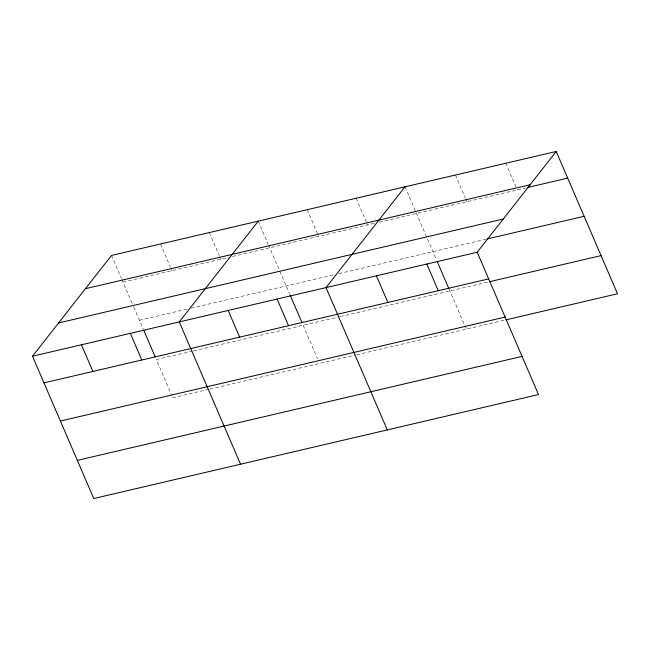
<?xml version="1.0" encoding="UTF-8"?>
<svg xmlns="http://www.w3.org/2000/svg" width="650" height="650" viewBox="0 0 650 650"><rect width="100%" height="100%" fill="white"/><g stroke="black" fill="none" stroke-linecap="round" stroke-linejoin="round"><path stroke-width="0.49" stroke-dasharray="3.25 2.44" d="M122.98 282.092L228.646 257.392M232.562 256.474L374.424 223.307M379.316 222.162L525.2 188.061M139.417 320.255L187.362 309.051M191.271 308.132L335.091 274.511M339.007 273.593L486.289 239.159M192.554 351.114L156.357 359.58L171.186 394.022M193.529 350.886L339.308 316.81M340.283 316.574L488.402 281.954M208.991 389.277L172.794 397.743L171.592 394.948M209.966 389.049L355.745 354.973M356.72 354.746L504.839 320.117M505.814 163.256L517.294 189.906M455.414 175.037L465.311 198.014M465.701 198.933L466.895 201.695M405.015 186.818L436.475 259.87M449.077 289.136L466.302 329.127M356.094 198.258L367.575 224.908M307.174 209.69L318.654 236.348M258.261 221.13L268.158 244.107M268.548 245.026L289.721 294.174M303.111 325.268L317.541 358.784M209.341 232.57L219.237 255.539M219.635 256.457L220.821 259.22M160.42 244.002L170.316 266.979M170.714 267.898L171.901 270.652M111.508 255.442L121.404 278.411M121.794 279.338L133.404 306.296M133.811 307.223L143.357 329.404"/><path stroke-width="0.97" d="M556.213 151.474L477.206 252.257L538.492 394.558L93.787 498.526L32.5 356.224L111.508 255.442L556.213 151.474L617.5 293.776L505.83 319.881M258.261 221.13L179.254 321.912L240.541 464.222M405.015 186.818L326.007 287.601L387.294 429.91M85.434 288.697L530.14 184.73M527.174 187.598L567.694 178.124M58.573 322.961L503.279 219.001M487.281 238.932L584.131 216.287M32.5 356.224L477.206 252.257M43.981 382.874L488.686 278.907M489.393 281.718L601.063 255.613M60.417 421.038L505.123 317.07M77.35 460.363L522.056 356.395M437.263 261.698L448.679 288.218M426.806 264.038L438.287 290.688M376.407 275.819L387.887 302.477M290.111 295.092L301.925 322.53M277.087 299.041L288.567 325.691M228.174 310.481L239.647 337.131M143.756 330.314L155.171 356.834M130.333 333.352L141.814 360.002M81.421 344.784L92.893 371.434"/></g></svg>
